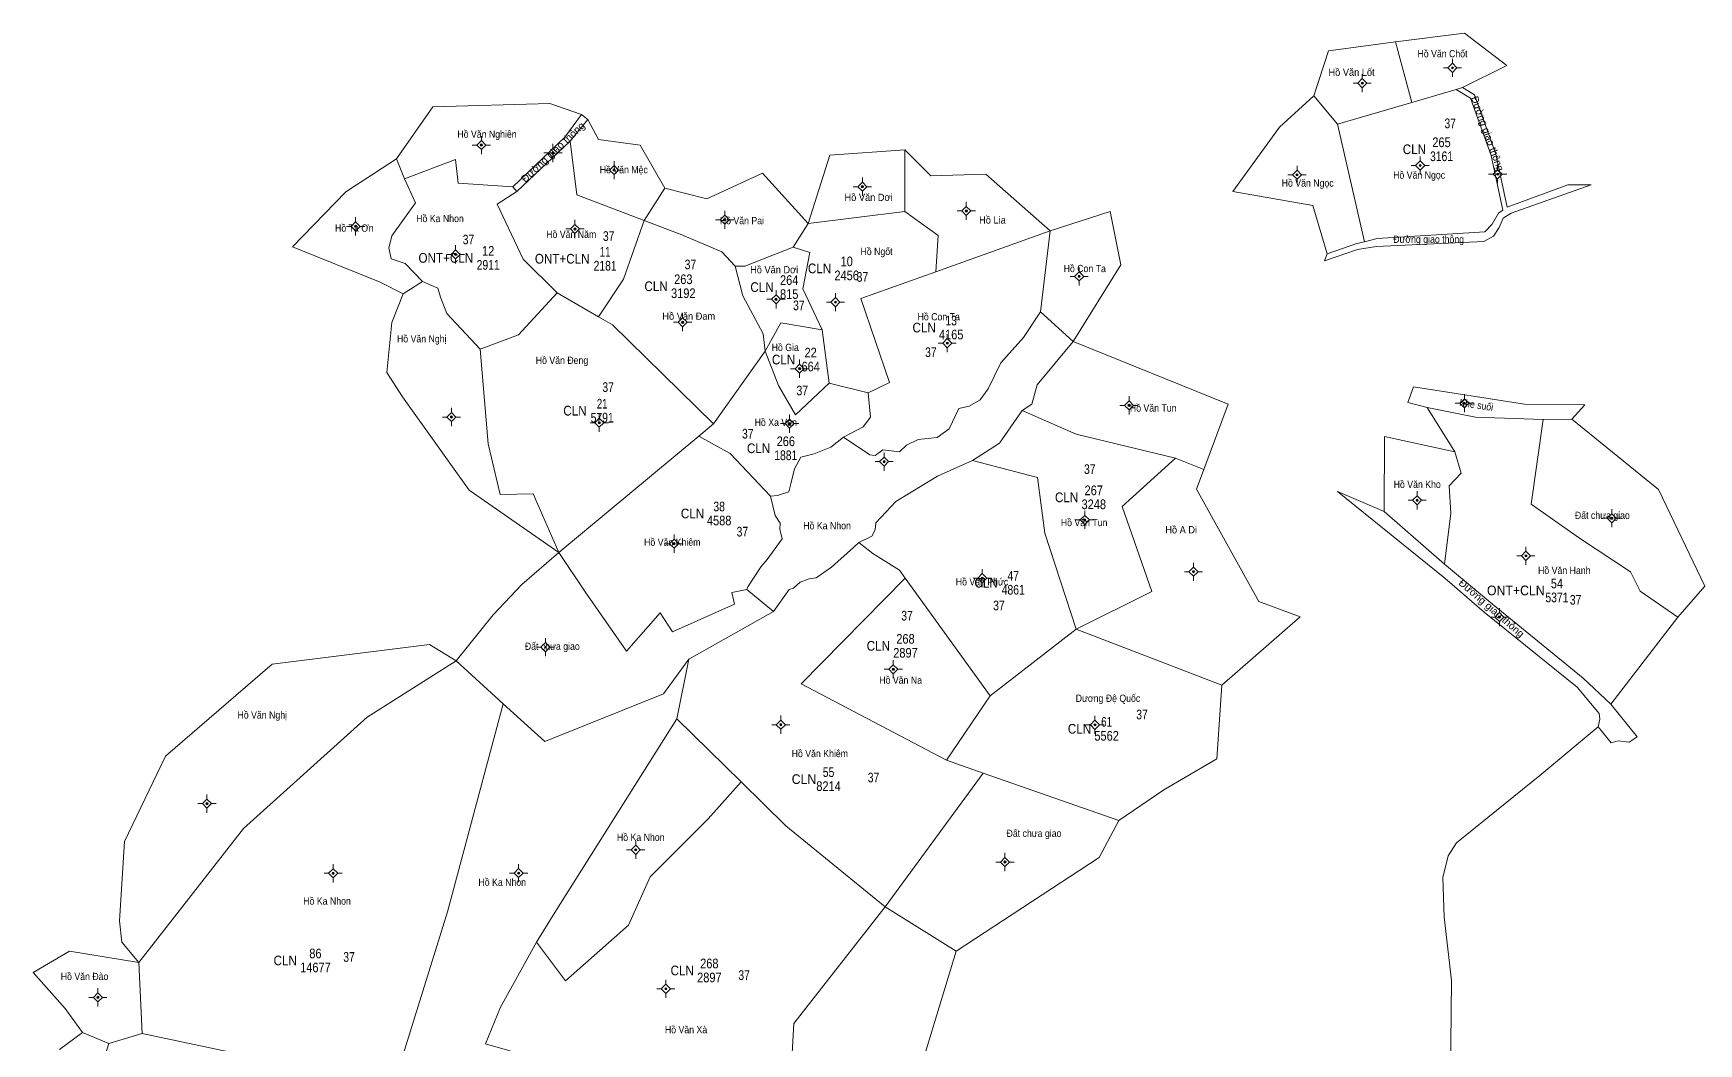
# Model space of a CAD drawing. Header units: metres. Extents: x 534872 to 536048, y 1849983 to 1851063.
# Drawn here: x 534919 to 535607, y 1850645 to 1851063 of the extents above; entities that cross this region are included whole.
import ezdxf
from ezdxf.enums import TextEntityAlignment as Align

# ---------------------------------------------------------------- set-up
doc = ezdxf.new("R2010")
doc.units = ezdxf.units.M
doc.header["$LTSCALE"] = 1.6
doc.layers.add('11', color=7, linetype='Continuous', lineweight=13)
doc.layers.add('6', color=7, linetype='Continuous', lineweight=13)
for name, color, linetype in [('2', 7, 'Continuous'), ('22', 7, 'Continuous'), ('3', 7, 'Continuous'), ('4', 7, 'Continuous'), ('5', 7, 'Continuous'), ('8', 7, 'Continuous')]:
    doc.layers.add(name, color=color, linetype=linetype)

msp = doc.modelspace()

# ---------------------------------------------------------------- hatches: boundary and pattern name
at = {"layer": '11'}
for points in [[(535505.669, 1851048.33, 1), (535504.769, 1851048.33, 1)], [(535468.399, 1851042.02, 1), (535467.499, 1851042.02, 1)], [(535104.419, 1851016.41, 1), (535103.519, 1851016.41, 1)], [(535134.009, 1851013.16, 1), (535133.109, 1851013.16, 1)], [(535159.259, 1851006.08, 1), (535158.359, 1851006.08, 1)], [(535441.439, 1851004.13, 1), (535440.539, 1851004.13, 1)], [(535492.319, 1851007.97, 1), (535491.419, 1851007.97, 1)], [(535524.349, 1851004.37, 1), (535523.449, 1851004.37, 1)], [(535261.859, 1850999.2, 1), (535260.959, 1850999.2, 1)], [(535204.949, 1850985.55, 1), (535204.049, 1850985.55, 1)], [(535304.779, 1850989.2, 1), (535303.879, 1850989.2, 1)], [(535052.459, 1850982.81, 1), (535051.559, 1850982.81, 1)], [(535143.079, 1850981.75, 1), (535142.179, 1850981.75, 1)], [(535093.749, 1850971.23, 1), (535092.849, 1850971.23, 1)], [(535351.429, 1850962.13, 1), (535350.529, 1850962.13, 1)], [(535226.179, 1850952.69, 1), (535225.279, 1850952.69, 1)], [(535250.719, 1850951.49, 1), (535249.819, 1850951.49, 1)], [(535187.569, 1850943.19, 1), (535186.669, 1850943.19, 1)], [(535296.919, 1850934.54, 1), (535296.019, 1850934.54, 1)], [(535235.899, 1850923.99, 1), (535234.999, 1850923.99, 1)], [(535372.029, 1850908.84, 1), (535371.129, 1850908.84, 1)], [(535510.609, 1850909.72, 1), (535509.709, 1850909.72, 1)], [(535092.039, 1850904.02, 1), (535091.139, 1850904.02, 1)], [(535153.149, 1850901.63, 1), (535152.249, 1850901.63, 1)], [(535231.779, 1850901.28, 1), (535230.879, 1850901.28, 1)], [(535270.829, 1850885.58, 1), (535269.929, 1850885.58, 1)], [(535491.079, 1850869.6, 1), (535490.179, 1850869.6, 1)], [(535353.769, 1850861.5, 1), (535352.869, 1850861.5, 1)], [(535571.469, 1850862.19, 1), (535570.569, 1850862.19, 1)], [(535184.049, 1850851.65, 1), (535183.149, 1850851.65, 1)], [(535536.019, 1850846.64, 1), (535535.119, 1850846.64, 1)], [(535398.689, 1850840.07, 1), (535397.789, 1850840.07, 1)], [(535311.409, 1850837.43, 1), (535310.509, 1850837.43, 1)], [(535525.059, 1850821.33, 1), (535524.159, 1850821.33, 1)], [(535130.889, 1850808.91, 1), (535129.989, 1850808.91, 1)], [(535274.629, 1850799.78, 1), (535273.729, 1850799.78, 1)], [(535228.159, 1850776.87, 1), (535227.259, 1850776.87, 1)], [(535357.939, 1850776.82, 1), (535357.039, 1850776.82, 1)], [(534991.009, 1850744.24, 1), (534990.109, 1850744.24, 1)], [(535168.199, 1850725.16, 1), (535167.299, 1850725.16, 1)], [(535043.169, 1850715.46, 1), (535042.269, 1850715.46, 1)], [(535119.819, 1850715.51, 1), (535118.919, 1850715.51, 1)], [(535320.769, 1850720.09, 1), (535319.869, 1850720.09, 1)], [(535180.629, 1850667.68, 1), (535179.729, 1850667.68, 1)], [(534945.959, 1850664.16, 1), (534945.059, 1850664.16, 1)]]:
    msp.add_hatch(color=256, dxfattribs=at).paths.add_polyline_path(points)

# ---------------------------------------------------------------- linework, layer by layer
for p, q in [((535503.34, 1851048.33), (535501.47, 1851048.33)), ((535505.22, 1851052.08), (535505.22, 1851050.2)), ((535505.22, 1851046.46), (535505.22, 1851044.58)), ((535508.97, 1851048.33), (535507.1, 1851048.33)), ((535466.07, 1851042.02), (535464.2, 1851042.02)), ((535467.95, 1851045.77), (535467.95, 1851043.9)), ((535467.95, 1851040.14), (535467.95, 1851038.27)), ((535471.7, 1851042.02), (535469.82, 1851042.02)), ((535103.97, 1851020.16), (535103.97, 1851018.28)), ((535102.1, 1851016.41), (535100.22, 1851016.41)), ((535103.97, 1851014.54), (535103.97, 1851012.66)), ((535107.72, 1851016.41), (535105.84, 1851016.41)), ((535131.69, 1851013.16), (535129.81, 1851013.16)), ((535133.56, 1851016.91), (535133.56, 1851015.04)), ((535137.31, 1851013.16), (535135.44, 1851013.16)), ((535491.87, 1851011.72), (535491.87, 1851009.84)), ((535133.56, 1851011.28), (535133.56, 1851009.41)), ((535156.94, 1851006.08), (535155.06, 1851006.08)), ((535158.81, 1851009.83), (535158.81, 1851007.96)), ((535162.56, 1851006.08), (535160.69, 1851006.08)), ((535440.99, 1851007.88), (535440.99, 1851006)), ((535490, 1851007.97), (535488.12, 1851007.97)), ((535491.87, 1851006.1), (535491.87, 1851004.22)), ((535495.62, 1851007.97), (535493.74, 1851007.97)), ((535523.9, 1851008.12), (535523.9, 1851006.24)), ((535158.81, 1851004.2), (535158.81, 1851002.33)), ((535259.54, 1850999.2), (535257.66, 1850999.2)), ((535261.41, 1851002.95), (535261.41, 1851001.08)), ((535265.16, 1850999.2), (535263.28, 1850999.2)), ((535439.12, 1851004.13), (535437.24, 1851004.13)), ((535440.99, 1851002.26), (535440.99, 1851000.38)), ((535444.74, 1851004.13), (535442.86, 1851004.13)), ((535522.02, 1851004.37), (535520.15, 1851004.37)), ((535523.9, 1851002.5), (535523.9, 1851000.62)), ((535527.65, 1851004.37), (535525.78, 1851004.37)), ((535261.41, 1850997.32), (535261.41, 1850995.45)), ((535304.33, 1850992.95), (535304.33, 1850991.08)), ((535052.01, 1850986.56), (535052.01, 1850984.68)), ((535142.63, 1850985.5), (535142.63, 1850983.62)), ((535202.62, 1850985.55), (535200.75, 1850985.55)), ((535204.5, 1850989.3), (535204.5, 1850987.42)), ((535208.25, 1850985.55), (535206.38, 1850985.55)), ((535302.45, 1850989.2), (535300.58, 1850989.2)), ((535304.33, 1850987.32), (535304.33, 1850985.45)), ((535308.08, 1850989.2), (535306.2, 1850989.2)), ((535050.14, 1850982.81), (535048.26, 1850982.81)), ((535052.01, 1850980.94), (535052.01, 1850979.06)), ((535055.76, 1850982.81), (535053.88, 1850982.81)), ((535140.76, 1850981.75), (535138.88, 1850981.75)), ((535142.63, 1850979.88), (535142.63, 1850978)), ((535146.38, 1850981.75), (535144.5, 1850981.75)), ((535204.5, 1850983.68), (535204.5, 1850981.8)), ((535091.43, 1850971.23), (535089.55, 1850971.23)), ((535093.3, 1850974.98), (535093.3, 1850973.1)), ((535097.05, 1850971.23), (535095.18, 1850971.23)), ((535093.3, 1850969.36), (535093.3, 1850967.48)), ((535350.98, 1850965.88), (535350.98, 1850964)), ((535225.73, 1850956.44), (535225.73, 1850954.56)), ((535349.1, 1850962.13), (535347.23, 1850962.13)), ((535350.98, 1850960.26), (535350.98, 1850958.38)), ((535354.73, 1850962.13), (535352.86, 1850962.13)), ((535223.86, 1850952.69), (535221.98, 1850952.69)), ((535225.73, 1850950.82), (535225.73, 1850948.94)), ((535229.48, 1850952.69), (535227.6, 1850952.69)), ((535248.4, 1850951.49), (535246.52, 1850951.49)), ((535250.27, 1850955.24), (535250.27, 1850953.36)), ((535250.27, 1850949.62), (535250.27, 1850947.74)), ((535254.02, 1850951.49), (535252.14, 1850951.49)), ((535185.24, 1850943.19), (535183.37, 1850943.19)), ((535187.12, 1850946.94), (535187.12, 1850945.06)), ((535190.87, 1850943.19), (535189, 1850943.19)), ((535187.12, 1850941.32), (535187.12, 1850939.44)), ((535296.47, 1850938.29), (535296.47, 1850936.42)), ((535294.6, 1850934.54), (535292.72, 1850934.54)), ((535296.47, 1850932.66), (535296.47, 1850930.79)), ((535300.22, 1850934.54), (535298.34, 1850934.54)), ((535233.57, 1850923.99), (535231.7, 1850923.99)), ((535235.45, 1850927.74), (535235.45, 1850925.86)), ((535235.45, 1850922.12), (535235.45, 1850920.24)), ((535239.2, 1850923.99), (535237.32, 1850923.99)), ((535369.7, 1850908.84), (535367.83, 1850908.84)), ((535371.58, 1850912.59), (535371.58, 1850910.72)), ((535375.33, 1850908.84), (535373.45, 1850908.84)), ((535508.28, 1850909.72), (535506.41, 1850909.72)), ((535510.16, 1850913.47), (535510.16, 1850911.6)), ((535513.91, 1850909.72), (535512.04, 1850909.72)), ((535089.72, 1850904.02), (535087.84, 1850904.02)), ((535091.59, 1850907.77), (535091.59, 1850905.9)), ((535091.59, 1850902.14), (535091.59, 1850900.27)), ((535095.34, 1850904.02), (535093.46, 1850904.02)), ((535150.82, 1850901.63), (535148.95, 1850901.63)), ((535152.7, 1850905.38), (535152.7, 1850903.5)), ((535156.45, 1850901.63), (535154.57, 1850901.63)), ((535231.33, 1850905.03), (535231.33, 1850903.16)), ((535371.58, 1850906.96), (535371.58, 1850905.09)), ((535510.16, 1850907.84), (535510.16, 1850905.97)), ((535152.7, 1850899.76), (535152.7, 1850897.88)), ((535229.45, 1850901.28), (535227.58, 1850901.28)), ((535231.33, 1850899.4), (535231.33, 1850897.53)), ((535235.08, 1850901.28), (535233.2, 1850901.28)), ((535270.38, 1850889.33), (535270.38, 1850887.46)), ((535268.5, 1850885.58), (535266.63, 1850885.58)), ((535270.38, 1850883.7), (535270.38, 1850881.83)), ((535274.13, 1850885.58), (535272.26, 1850885.58)), ((535488.76, 1850869.6), (535486.88, 1850869.6)), ((535490.63, 1850873.35), (535490.63, 1850871.48)), ((535490.63, 1850867.72), (535490.63, 1850865.85)), ((535494.38, 1850869.6), (535492.5, 1850869.6)), ((535351.44, 1850861.5), (535349.57, 1850861.5)), ((535353.32, 1850865.25), (535353.32, 1850863.38)), ((535357.07, 1850861.5), (535355.19, 1850861.5)), ((535569.14, 1850862.19), (535567.27, 1850862.19)), ((535571.02, 1850865.94), (535571.02, 1850864.06)), ((535571.02, 1850860.32), (535571.02, 1850858.44)), ((535574.77, 1850862.19), (535572.9, 1850862.19)), ((535183.6, 1850855.4), (535183.6, 1850853.52)), ((535353.32, 1850859.62), (535353.32, 1850857.75)), ((535181.72, 1850851.65), (535179.85, 1850851.65)), ((535183.6, 1850849.78), (535183.6, 1850847.9)), ((535187.35, 1850851.65), (535185.48, 1850851.65)), ((535533.69, 1850846.64), (535531.82, 1850846.64)), ((535535.57, 1850850.39), (535535.57, 1850848.52)), ((535539.32, 1850846.64), (535537.44, 1850846.64)), ((535310.96, 1850841.18), (535310.96, 1850839.3)), ((535396.36, 1850840.07), (535394.49, 1850840.07)), ((535398.24, 1850843.82), (535398.24, 1850841.94)), ((535401.99, 1850840.07), (535400.12, 1850840.07)), ((535535.57, 1850844.76), (535535.57, 1850842.89)), ((535309.08, 1850837.43), (535307.21, 1850837.43)), ((535310.96, 1850835.56), (535310.96, 1850833.68)), ((535314.71, 1850837.43), (535312.84, 1850837.43)), ((535398.24, 1850838.2), (535398.24, 1850836.32)), ((535522.74, 1850821.33), (535520.86, 1850821.33)), ((535524.61, 1850825.08), (535524.61, 1850823.2)), ((535524.61, 1850819.46), (535524.61, 1850817.58)), ((535528.36, 1850821.33), (535526.48, 1850821.33)), ((535130.44, 1850812.66), (535130.44, 1850810.78)), ((535128.56, 1850808.91), (535126.69, 1850808.91)), ((535130.44, 1850807.04), (535130.44, 1850805.16)), ((535134.19, 1850808.91), (535132.31, 1850808.91)), ((535272.31, 1850799.78), (535270.43, 1850799.78)), ((535274.18, 1850803.53), (535274.18, 1850801.66)), ((535277.93, 1850799.78), (535276.06, 1850799.78)), ((535274.18, 1850797.9), (535274.18, 1850796.03)), ((535227.71, 1850780.62), (535227.71, 1850778.74)), ((535357.49, 1850780.57), (535357.49, 1850778.7)), ((535225.84, 1850776.87), (535223.96, 1850776.87)), ((535227.71, 1850775), (535227.71, 1850773.12)), ((535231.46, 1850776.87), (535229.58, 1850776.87)), ((535355.62, 1850776.82), (535353.74, 1850776.82)), ((535357.49, 1850774.94), (535357.49, 1850773.07)), ((535361.24, 1850776.82), (535359.36, 1850776.82)), ((534988.69, 1850744.24), (534986.81, 1850744.24)), ((534990.56, 1850747.99), (534990.56, 1850746.12)), ((534994.31, 1850744.24), (534992.44, 1850744.24)), ((534990.56, 1850742.36), (534990.56, 1850740.49)), ((535165.88, 1850725.16), (535164, 1850725.16)), ((535167.75, 1850728.91), (535167.75, 1850727.04)), ((535167.75, 1850723.28), (535167.75, 1850721.41)), ((535171.5, 1850725.16), (535169.62, 1850725.16)), ((535320.32, 1850723.84), (535320.32, 1850721.96)), ((535042.72, 1850719.21), (535042.72, 1850717.34)), ((535119.37, 1850719.26), (535119.37, 1850717.38)), ((535318.44, 1850720.09), (535316.57, 1850720.09)), ((535320.32, 1850718.22), (535320.32, 1850716.34)), ((535324.07, 1850720.09), (535322.19, 1850720.09)), ((535040.84, 1850715.46), (535038.97, 1850715.46)), ((535042.72, 1850713.58), (535042.72, 1850711.71)), ((535046.47, 1850715.46), (535044.6, 1850715.46)), ((535117.5, 1850715.51), (535115.62, 1850715.51)), ((535119.37, 1850713.64), (535119.37, 1850711.76)), ((535123.12, 1850715.51), (535121.24, 1850715.51)), ((534945.51, 1850667.91), (534945.51, 1850666.04)), ((535178.31, 1850667.68), (535176.43, 1850667.68)), ((535180.18, 1850671.43), (535180.18, 1850669.56)), ((535183.93, 1850667.68), (535182.06, 1850667.68)), ((534943.64, 1850664.16), (534941.76, 1850664.16)), ((534945.51, 1850662.28), (534945.51, 1850660.41)), ((534949.26, 1850664.16), (534947.38, 1850664.16)), ((535180.18, 1850665.8), (535180.18, 1850663.93))]:
    msp.add_line(p, q, dxfattribs=at)
for points in [[(535505.22, 1851050.2), (535503.34, 1851048.33), (535505.22, 1851046.46), (535507.1, 1851048.33)], [(535467.95, 1851043.9), (535466.07, 1851042.02), (535467.95, 1851040.14), (535469.82, 1851042.02)], [(535103.97, 1851018.28), (535102.1, 1851016.41), (535103.97, 1851014.54), (535105.84, 1851016.41)], [(535133.56, 1851015.04), (535131.69, 1851013.16), (535133.56, 1851011.28), (535135.44, 1851013.16)], [(535158.81, 1851007.96), (535156.94, 1851006.08), (535158.81, 1851004.2), (535160.69, 1851006.08)], [(535440.99, 1851006), (535439.12, 1851004.13), (535440.99, 1851002.26), (535442.86, 1851004.13)], [(535491.87, 1851009.84), (535490, 1851007.97), (535491.87, 1851006.1), (535493.74, 1851007.97)], [(535523.9, 1851006.24), (535522.02, 1851004.37), (535523.9, 1851002.5), (535525.78, 1851004.37)], [(535261.41, 1851001.08), (535259.54, 1850999.2), (535261.41, 1850997.32), (535263.28, 1850999.2)], [(535304.33, 1850991.08), (535302.45, 1850989.2), (535304.33, 1850987.32), (535306.2, 1850989.2)], [(535052.01, 1850984.68), (535050.14, 1850982.81), (535052.01, 1850980.94), (535053.88, 1850982.81)], [(535204.5, 1850987.42), (535202.62, 1850985.55), (535204.5, 1850983.68), (535206.38, 1850985.55)], [(535142.63, 1850983.62), (535140.76, 1850981.75), (535142.63, 1850979.88), (535144.5, 1850981.75)], [(535093.3, 1850973.1), (535091.43, 1850971.23), (535093.3, 1850969.36), (535095.18, 1850971.23)], [(535350.98, 1850964), (535349.1, 1850962.13), (535350.98, 1850960.26), (535352.86, 1850962.13)], [(535225.73, 1850954.56), (535223.86, 1850952.69), (535225.73, 1850950.82), (535227.6, 1850952.69)], [(535250.27, 1850953.36), (535248.4, 1850951.49), (535250.27, 1850949.62), (535252.14, 1850951.49)], [(535187.12, 1850945.06), (535185.24, 1850943.19), (535187.12, 1850941.32), (535189, 1850943.19)], [(535296.47, 1850936.42), (535294.6, 1850934.54), (535296.47, 1850932.66), (535298.34, 1850934.54)], [(535235.45, 1850925.86), (535233.57, 1850923.99), (535235.45, 1850922.12), (535237.32, 1850923.99)], [(535371.58, 1850910.72), (535369.7, 1850908.84), (535371.58, 1850906.96), (535373.45, 1850908.84)], [(535510.16, 1850911.6), (535508.28, 1850909.72), (535510.16, 1850907.84), (535512.04, 1850909.72)], [(535091.59, 1850905.9), (535089.72, 1850904.02), (535091.59, 1850902.14), (535093.46, 1850904.02)], [(535152.7, 1850903.5), (535150.82, 1850901.63), (535152.7, 1850899.76), (535154.57, 1850901.63)], [(535231.33, 1850903.16), (535229.45, 1850901.28), (535231.33, 1850899.4), (535233.2, 1850901.28)], [(535270.38, 1850887.46), (535268.5, 1850885.58), (535270.38, 1850883.7), (535272.26, 1850885.58)], [(535490.63, 1850871.48), (535488.76, 1850869.6), (535490.63, 1850867.72), (535492.5, 1850869.6)], [(535353.32, 1850863.38), (535351.44, 1850861.5), (535353.32, 1850859.62), (535355.19, 1850861.5)], [(535571.02, 1850864.06), (535569.14, 1850862.19), (535571.02, 1850860.32), (535572.9, 1850862.19)], [(535183.6, 1850853.52), (535181.72, 1850851.65), (535183.6, 1850849.78), (535185.48, 1850851.65)], [(535535.57, 1850848.52), (535533.69, 1850846.64), (535535.57, 1850844.76), (535537.44, 1850846.64)], [(535398.24, 1850841.94), (535396.36, 1850840.07), (535398.24, 1850838.2), (535400.12, 1850840.07)], [(535310.96, 1850839.3), (535309.08, 1850837.43), (535310.96, 1850835.56), (535312.84, 1850837.43)], [(535524.61, 1850823.2), (535522.74, 1850821.33), (535524.61, 1850819.46), (535526.48, 1850821.33)], [(535130.44, 1850810.78), (535128.56, 1850808.91), (535130.44, 1850807.04), (535132.31, 1850808.91)], [(535274.18, 1850801.66), (535272.31, 1850799.78), (535274.18, 1850797.9), (535276.06, 1850799.78)], [(535227.71, 1850778.74), (535225.84, 1850776.87), (535227.71, 1850775), (535229.58, 1850776.87)], [(535357.49, 1850778.7), (535355.62, 1850776.82), (535357.49, 1850774.94), (535359.36, 1850776.82)], [(534990.56, 1850746.12), (534988.69, 1850744.24), (534990.56, 1850742.36), (534992.44, 1850744.24)], [(535167.75, 1850727.04), (535165.88, 1850725.16), (535167.75, 1850723.28), (535169.62, 1850725.16)], [(535042.72, 1850717.34), (535040.84, 1850715.46), (535042.72, 1850713.58), (535044.6, 1850715.46)], [(535119.37, 1850717.38), (535117.5, 1850715.51), (535119.37, 1850713.64), (535121.24, 1850715.51)], [(535320.32, 1850721.96), (535318.44, 1850720.09), (535320.32, 1850718.22), (535322.19, 1850720.09)], [(535180.18, 1850669.56), (535178.31, 1850667.68), (535180.18, 1850665.8), (535182.06, 1850667.68)], [(534945.51, 1850666.04), (534943.64, 1850664.16), (534945.51, 1850662.28), (534947.38, 1850664.16)]]:
    msp.add_lwpolyline(points, close=True, dxfattribs=at)
for centre in [(535505.219, 1851048.33), (535467.949, 1851042.02), (535103.969, 1851016.41), (535133.559, 1851013.16), (535158.809, 1851006.08), (535440.989, 1851004.13), (535491.869, 1851007.97), (535523.899, 1851004.37), (535261.409, 1850999.2), (535204.499, 1850985.55), (535304.329, 1850989.2), (535052.009, 1850982.81), (535142.629, 1850981.75), (535093.299, 1850971.23), (535350.979, 1850962.13), (535225.729, 1850952.69), (535250.269, 1850951.49), (535187.119, 1850943.19), (535296.469, 1850934.54), (535235.449, 1850923.99), (535371.579, 1850908.84), (535510.159, 1850909.72), (535091.589, 1850904.02), (535152.699, 1850901.63), (535231.329, 1850901.28), (535270.379, 1850885.58), (535490.629, 1850869.6), (535353.319, 1850861.5), (535571.019, 1850862.19), (535183.599, 1850851.65), (535535.569, 1850846.64), (535398.239, 1850840.07), (535310.959, 1850837.43), (535524.609, 1850821.33), (535130.439, 1850808.91), (535274.179, 1850799.78), (535227.709, 1850776.87), (535357.489, 1850776.82), (534990.559, 1850744.24), (535167.749, 1850725.16), (535042.719, 1850715.46), (535119.369, 1850715.51), (535320.319, 1850720.09), (535180.179, 1850667.68), (534945.509, 1850664.16)]:
    msp.add_circle(centre, 0.45, dxfattribs=at)
at = {"layer": '6'}
for p, q in [((535481.69, 1851059.06), (535488.41, 1851034.05)), ((535514.37, 1851037.14), (535509.32, 1851040.22)), ((535145.27, 1851029.04), (535132.32, 1851033.64)), ((535523.19, 1851012.59), (535514.37, 1851037.14)), ((535140.64, 1851018.02), (535147.9, 1851026.94)), ((535145.27, 1851029.04), (535147.9, 1851026.94)), ((535147.9, 1851026.94), (535152.31, 1851018.68)), ((535118.56, 1850997.28), (535140.64, 1851018.02)), ((535527.81, 1850990.73), (535523.19, 1851012.59)), ((535072.22, 1851002.43), (535068.89, 1851010.69)), ((535072.22, 1851002.43), (535076.81, 1850992.48)), ((535117.03, 1850999.19), (535094.32, 1851000.7)), ((535118.56, 1850997.28), (535117.03, 1850999.19)), ((535179.79, 1850998.66), (535171.21, 1850985.23)), ((535339.05, 1850980.92), (535312.39, 1851004.43)), ((535552.96, 1851000), (535527.81, 1850990.73)), ((535562.57, 1851000), (535529.47, 1850988.32)), ((535552.96, 1851000), (535562.57, 1851000)), ((535339.05, 1850980.92), (535363.81, 1850988.98)), ((535339.05, 1850980.92), (535291.73, 1850963.99)), ((535335.01, 1850947.51), (535339.05, 1850980.92)), ((535062.2, 1850959.75), (535025.96, 1850974.32)), ((535452.34, 1850968.52), (535465.95, 1850973.28)), ((535453.52, 1850971.43), (535452.34, 1850968.52)), ((535135.27, 1850955.3), (535121.23, 1850969.27)), ((535062.2, 1850959.75), (535071.64, 1850954.93)), ((535071.64, 1850954.93), (535079.63, 1850960.08)), ((535079.63, 1850960.08), (535086.02, 1850957.25)), ((535071.64, 1850954.93), (535066.95, 1850943.14)), ((535135.27, 1850955.3), (535152.39, 1850945.48)), ((535089.68, 1850946.86), (535103.49, 1850932.04)), ((535335.01, 1850947.51), (535328.02, 1850936.95)), ((535221.18, 1850931.19), (535220.47, 1850938.45)), ((535328.02, 1850936.95), (535318.65, 1850926.36)), ((535103.49, 1850932.04), (535106.73, 1850892.99)), ((535199.88, 1850901.16), (535221.18, 1850931.19)), ((535412.59, 1850909.37), (535348.45, 1850935.29)), ((535313.41, 1850915.67), (535318.65, 1850926.36)), ((535247.73, 1850917.99), (535233.73, 1850904.99)), ((535263.73, 1850913.99), (535264.73, 1850903.99)), ((535559.89, 1850909.03), (535535.02, 1850909.29)), ((535559.89, 1850909.03), (535554.5, 1850903.14)), ((535327.42, 1850906.67), (535318.12, 1850893.17)), ((535506.17, 1850889.7), (535494.73, 1850907.99)), ((535542.73, 1850902.99), (535554.5, 1850903.14)), ((535253.53, 1850895.67), (535248.34, 1850891.62)), ((535253.53, 1850895.67), (535264.49, 1850888.45)), ((535297.27, 1850899.19), (535292.35, 1850895.58)), ((535241.54, 1850888.84), (535248.34, 1850891.62)), ((535264.49, 1850888.45), (535266.64, 1850888.16)), ((535279.64, 1850892.44), (535276.7, 1850889.68)), ((535318.12, 1850893.17), (535306.94, 1850886.1)), ((535508.89, 1850880.85), (535506.17, 1850889.7)), ((535231.82, 1850876.45), (535233.34, 1850882.59)), ((535306.94, 1850886.1), (535292.42, 1850879.59)), ((535390.73, 1850886.99), (535402.5, 1850882.4)), ((535503.86, 1850875.58), (535508.89, 1850880.85)), ((535135.96, 1850847.97), (535125.36, 1850872.33)), ((535223.37, 1850871.37), (535226.39, 1850871.64)), ((535477, 1850865.04), (535501.97, 1850843.22)), ((535228.31, 1850853.66), (535222, 1850845.11)), ((535259.97, 1850852.1), (535265.33, 1850854.78)), ((535349.75, 1850816.34), (535336.73, 1850855.99)), ((535135.96, 1850847.97), (535146.8, 1850831.74)), ((535257.78, 1850850.16), (535248.68, 1850841.94)), ((535257.78, 1850850.16), (535259.97, 1850852.1)), ((535242.29, 1850837.52), (535248.68, 1850841.94)), ((535279.12, 1850837.43), (535276.73, 1850840.75)), ((535501.97, 1850843.22), (535521.74, 1850826.69)), ((535213.7, 1850832.76), (535207.39, 1850831.47)), ((535213.7, 1850832.76), (535214.12, 1850833.82)), ((535213.7, 1850832.76), (535224.69, 1850823.66)), ((535242.29, 1850837.52), (535239.42, 1850837.2)), ((535314.22, 1850788.77), (535279.12, 1850837.43)), ((535598.31, 1850821.24), (535609.46, 1850834.15)), ((535349.75, 1850816.34), (535380.98, 1850831.96)), ((535093.5, 1850803.21), (535108.88, 1850822.23)), ((535182.96, 1850815.26), (535177.79, 1850823.11)), ((535409.98, 1850793.15), (535442.34, 1850821.42)), ((535570.64, 1850785.3), (535598.31, 1850821.24)), ((535349.75, 1850816.34), (535409.98, 1850793.15)), ((535093.5, 1850803.21), (535082.53, 1850809.94)), ((535093.5, 1850803.21), (535056.73, 1850779.99)), ((535409.98, 1850793.15), (535407.89, 1850762.81)), ((535570.64, 1850785.3), (535581.59, 1850771.86)), ((535211.25, 1850753.31), (535184.76, 1850779.33)), ((535565.45, 1850776.04), (535566.12, 1850779.09)), ((535565.45, 1850776.04), (535570.74, 1850769.36)), ((535270.85, 1850701.65), (535311.36, 1850756.85)), ((535300.18, 1850683.33), (535270.85, 1850701.65)), ((534962.38, 1850678.55), (534933.73, 1850683.27)), ((534939.11, 1850649.65), (534929.66, 1850642.6)), ((534925.58, 1850569.92), (534950.04, 1850645.05))]:
    msp.add_line(p, q, dxfattribs=at)
for points in [[(535447.97, 1851036.83), (535453.96, 1851055.4), (535481.69, 1851059.06), (535510.16, 1851062.61)], [(535509.32, 1851040.22), (535527.76, 1851049.25), (535510.16, 1851062.61)], [(535457.73, 1851024.99), (535488.41, 1851034.05), (535506.72, 1851039.45), (535509.32, 1851040.22)], [(535526.02, 1850989.52), (535521.25, 1851012.07), (535512.73, 1851035.8), (535506.72, 1851039.45)], [(535068.89, 1851010.69), (535083.88, 1851032.28), (535132.32, 1851033.64)], [(535453.52, 1850971.43), (535447.49, 1850991.44), (535414.41, 1850997.17), (535433.81, 1851023.79), (535447.97, 1851036.83)], [(535468.85, 1850976.49), (535457.73, 1851024.99), (535447.97, 1851036.83)], [(535117.03, 1850999.19), (535138.48, 1851019.66), (535145.27, 1851029.04)], [(535179.79, 1850998.66), (535169.61, 1851016.31), (535152.31, 1851018.68)], [(535171.21, 1850985.23), (535143.38, 1850995.86), (535140.64, 1851018.02)], [(535279, 1851014.41), (535247.95, 1851012.23), (535239, 1850984), (535220.14, 1851004.77)], [(535239, 1850984), (535279, 1850989), (535279, 1851014.41)], [(535279, 1851014.41), (535289.67, 1851003.75), (535312.39, 1851004.43)], [(535068.89, 1851010.69), (535047.98, 1850997.03), (535025.96, 1850974.32)], [(535072.22, 1851002.43), (535093.27, 1851010.42), (535094.32, 1851000.7)], [(535179.79, 1850998.66), (535197.08, 1850994.25), (535220.14, 1851004.77)], [(535079.63, 1850960.08), (535072.48, 1850967.44), (535066.74, 1850969.41), (535065.67, 1850973.93), (535066.77, 1850978.27), (535067.03, 1850978.91), (535076.81, 1850992.48)], [(535118.56, 1850997.28), (535110.43, 1850991.95), (535121.23, 1850969.27)], [(535171.21, 1850985.23), (535162.73, 1850960.99), (535152.39, 1850945.48)], [(535171.21, 1850985.23), (535186.75, 1850979.29), (535203.27, 1850972.23)], [(535239, 1850984), (535232.75, 1850974.19), (535212.85, 1850966.41)], [(535279, 1850989), (535292.73, 1850978.99), (535291.73, 1850963.99), (535260.73, 1850952.99)], [(535348.45, 1850935.29), (535368.19, 1850966.93), (535363.81, 1850988.98)], [(535526.02, 1850989.52), (535524.23, 1850988.31), (535521.68, 1850983.72), (535518.57, 1850980.6), (535474.16, 1850977.77)], [(535518.14, 1850976.58), (535522.23, 1850978.76), (535524.48, 1850982.38), (535526.15, 1850986.16), (535529.47, 1850988.32)], [(535453.52, 1850971.43), (535465.68, 1850975.72), (535468.85, 1850976.49), (535474.16, 1850977.77)], [(535212.85, 1850966.41), (535208.89, 1850966.34), (535203.27, 1850972.23)], [(535244.73, 1850939.99), (535236.73, 1850956.99), (535239.73, 1850971.99), (535232.75, 1850974.19)], [(535518.14, 1850976.58), (535473.78, 1850974.47), (535465.95, 1850973.28)], [(535208.89, 1850966.34), (535211.96, 1850954.07), (535220.47, 1850938.45)], [(535089.68, 1850946.86), (535087.02, 1850953.49), (535086.02, 1850957.25)], [(535135.27, 1850955.3), (535119.34, 1850937.95), (535103.49, 1850932.04)], [(535263.73, 1850913.99), (535272.64, 1850918.25), (535260.73, 1850952.99)], [(535135.96, 1850847.97), (535098.95, 1850873.82), (535071.38, 1850912.43), (535064.91, 1850922.47), (535066.95, 1850943.14)], [(535152.39, 1850945.48), (535158.16, 1850942.17), (535199.88, 1850901.16)], [(535244.73, 1850939.99), (535227.73, 1850942.99), (535221.18, 1850931.19)], [(535335.01, 1850947.51), (535348.45, 1850935.29), (535333.6, 1850917.27)], [(535244.73, 1850939.99), (535247.73, 1850917.99), (535263.73, 1850913.99)], [(535221.18, 1850931.19), (535226.73, 1850916.99), (535233.73, 1850904.99)], [(535313.41, 1850915.67), (535310.03, 1850911.08), (535305.48, 1850908.49)], [(535327.42, 1850906.67), (535331.44, 1850909.27), (535333.6, 1850917.27)], [(535494.73, 1850907.99), (535486.82, 1850910.06), (535489.13, 1850916.46), (535535.02, 1850909.29)], [(535305.48, 1850908.49), (535301.24, 1850907.5), (535297.27, 1850899.19)], [(535412.59, 1850909.37), (535402.5, 1850882.4), (535399.43, 1850874.2)], [(535253.53, 1850895.67), (535261.73, 1850899.99), (535264.73, 1850903.99)], [(535327.42, 1850906.67), (535349.73, 1850896.99), (535390.73, 1850886.99), (535368.73, 1850866.99), (535380.98, 1850831.96)], [(535494.73, 1850907.99), (535514.73, 1850903.99), (535542.73, 1850902.99), (535537.73, 1850867.99)], [(535554.5, 1850903.14), (535590.37, 1850874.04), (535609.46, 1850834.15)], [(535135.96, 1850847.97), (535193.76, 1850896.07), (535199.88, 1850901.16)], [(535193.76, 1850896.07), (535206.73, 1850888.99), (535223.37, 1850871.37)], [(535279.64, 1850892.44), (535284.5, 1850894.72), (535292.35, 1850895.58)], [(535506.17, 1850889.7), (535477.14, 1850895.99), (535477, 1850865.04)], [(535125.36, 1850872.33), (535111.73, 1850871.99), (535106.73, 1850892.99)], [(535241.54, 1850888.84), (535235.99, 1850887.41), (535233.34, 1850882.59)], [(535266.64, 1850888.16), (535269.86, 1850890.42), (535276.7, 1850889.68)], [(535306.94, 1850886.1), (535333.73, 1850878.99), (535336.73, 1850855.99)], [(535231.82, 1850876.45), (535230.94, 1850873.1), (535226.39, 1850871.64)], [(535292.42, 1850879.59), (535275.2, 1850869.08), (535267.01, 1850860.23)], [(535442.34, 1850821.42), (535425.17, 1850827.76), (535399.43, 1850874.2)], [(535501.97, 1850843.22), (535504.6, 1850864.28), (535503.86, 1850875.58)], [(535223.37, 1850871.37), (535225.32, 1850863.29), (535227.46, 1850860.09)], [(535477, 1850865.04), (535457.72, 1850873.3), (535502.08, 1850837.44)], [(535598.31, 1850821.24), (535582.73, 1850831.99), (535578.73, 1850839.99), (535557.73, 1850853.99), (535537.73, 1850867.99)], [(535228.31, 1850853.66), (535227.34, 1850857.72), (535227.46, 1850860.09)], [(535267.01, 1850860.23), (535266.62, 1850857.42), (535265.33, 1850854.78)], [(535135.96, 1850847.97), (535120.74, 1850834.77), (535108.88, 1850822.23)], [(535259.97, 1850852.1), (535265.74, 1850847.67), (535276.73, 1850840.75)], [(535222, 1850845.11), (535219.56, 1850842.18), (535214.12, 1850833.82)], [(535224.69, 1850823.66), (535231.12, 1850832.75), (535232.89, 1850833.31)], [(535232.89, 1850833.31), (535235.65, 1850835.81), (535239.42, 1850837.2)], [(535296.2, 1850762.14), (535236.14, 1850793.72), (535279.12, 1850837.43)], [(535502.08, 1850837.44), (535518.31, 1850823.43), (535556.69, 1850792.33), (535565.88, 1850781.45), (535566.12, 1850779.09)], [(535146.8, 1850831.74), (535163.96, 1850807.23), (535177.79, 1850823.11)], [(535182.96, 1850815.26), (535208.53, 1850826.65), (535207.39, 1850831.47)], [(535570.64, 1850785.3), (535559.22, 1850796.16), (535521.74, 1850826.69)], [(535184.76, 1850779.33), (535189.73, 1850803.99), (535224.69, 1850823.66)], [(535296.2, 1850762.14), (535314.22, 1850788.77), (535349.75, 1850816.34)], [(534962.38, 1850678.55), (534955.41, 1850687), (534954.39, 1850695.81), (534956.51, 1850728.6), (534973.45, 1850763.85), (535017.49, 1850801.81), (535082.53, 1850809.94)], [(535093.5, 1850803.21), (535112.96, 1850785.51), (535130.17, 1850769.86)], [(535189.73, 1850803.99), (535179.17, 1850789.59), (535130.17, 1850769.86)], [(534963.83, 1850649.22), (535049.73, 1850630.99), (535067.65, 1850627.72), (535089.92, 1850699.47), (535112.96, 1850785.51)], [(534962.38, 1850678.55), (535005.73, 1850733.99), (535056.73, 1850779.99)], [(535126.73, 1850686.99), (535134.28, 1850699.26), (535184.76, 1850779.33)], [(535565.45, 1850776.04), (535541.3, 1850755.87), (535519.89, 1850738.46)], [(535581.59, 1850771.86), (535578.2, 1850769.68), (535573.73, 1850770.24), (535570.74, 1850769.36)], [(535367.38, 1850737.31), (535311.36, 1850756.85), (535296.2, 1850762.14)], [(535367.38, 1850737.31), (535385.91, 1850749.97), (535407.89, 1850762.81)], [(535230.26, 1850604.14), (535233.13, 1850653.37), (535270.85, 1850701.65), (535229.78, 1850735.1), (535211.25, 1850753.31), (535197.73, 1850737.99)], [(535126.73, 1850686.99), (535138.73, 1850670.99), (535164.73, 1850693.99), (535173.73, 1850713.99), (535197.73, 1850737.99)], [(535367.38, 1850737.31), (535359.21, 1850722.02), (535300.18, 1850683.33)], [(535519.89, 1850738.46), (535506.92, 1850727.97), (535503.4, 1850722.65), (535501.19, 1850713.75), (535501.79, 1850697.27), (535504.84, 1850671.09), (535504.42, 1850631.89), (535500.91, 1850607.4), (535499.28, 1850600.26), (535494.42, 1850587.07), (535485.34, 1850569.02), (535473.15, 1850545.43)], [(534939.11, 1850649.65), (534932.03, 1850659.55), (534918.82, 1850674.46), (534933.73, 1850683.27)], [(535126.73, 1850686.99), (535111.84, 1850660.06), (535105.73, 1850644.99), (535136.73, 1850635.99), (535145.94, 1850617.04)], [(535300.18, 1850683.33), (535281.87, 1850622.91), (535264.9, 1850588.97)], [(534962.38, 1850678.55), (534963.83, 1850649.22), (534950.04, 1850645.05), (534939.11, 1850649.65)]]:
    msp.add_lwpolyline(points, dxfattribs=at)

# ---------------------------------------------------------------- texts
at = {"layer": '2'}
for s, width, p in [('Hồ Văn Chốt', 0.9, (535501.105, 1851052.68)), ('Hồ Văn Lốt', 0.95, (535463.53, 1851045.01)), ('Hồ Văn Nghiên', 0.9, (535106.29, 1851019.43)), ('Hồ Văn Mệc', 0.9, (535162.815, 1851004.74)), ('Hồ Văn Ngọc', 0.9, (535491.445, 1851002.53)), ('Hồ Văn Ngọc', 0.9, (535445.395, 1850999.24)), ('Hồ Văn Dơi', 0.95, (535263.96, 1850993.31)), ('Hồ Ta Ơn', 0.9, (535051.465, 1850980.62)), ('Hồ Ka Nhon', 0.9, (535086.87, 1850984.57)), ('Hồ Văn Pai', 0.9, (535211.63, 1850983.7)), ('Hồ Lia', 0.95, (535315.14, 1850983.96)), ('Hồ Văn Năm', 0.9, (535141.085, 1850978.03)), ('Hồ Ngốt', 0.9, (535267.245, 1850970.95)), ('Hồ Văn Dơi', 0.95, (535224.95, 1850963.42)), ('Hồ Con Ta', 0.9, (535353.295, 1850963.9)), ('Hồ Văn Đam', 0.95, (535189.665, 1850944.21)), ('Hồ Con Ta', 0.9, (535292.945, 1850943.96)), ('Hồ Văn Nghị', 0.9, (535079.325, 1850934.85)), ('Hồ Văn Đeng', 0.9, (535137.28, 1850925.96)), ('Hồ Gia', 0.9, (535229.525, 1850931.3)), ('Hồ Văn Tun', 0.9, (535381.57, 1850906.26)), ('Hồ Xa Ven', 0.9, (535225.615, 1850900.33)), ('Hồ Văn Kho', 0.9, (535490.665, 1850874.68)), ('Hồ Ka Nhon', 0.9, (535246.81, 1850857.62)), ('Hồ Văn Tun', 0.9, (535353.03, 1850858.92)), ('Đất chưa giao', 0.9, (535567.17, 1850861.89)), ('Hồ Văn Khiêm', 0.9, (535182.85, 1850850.79)), ('Hồ A Di ', 0.95, (535393.665, 1850855.92)), ('Hồ Văn Hanh', 0.9, (535551.43, 1850839.13)), ('Hồ Văn Phức', 0.9, (535310.835, 1850834.41)), ('Đất chưa giao', 0.9, (535133.28, 1850807.78)), ('Hồ Văn Na', 0.9, (535277.205, 1850793.78)), ('Dương Đệ Quốc', 0.9, (535362.895, 1850786.29)), ('Hồ Văn Nghị ', 0.9, (535013.93, 1850779.39)), ('Hồ Văn Khiêm', 0.9, (535243.82, 1850763.46)), ('Hồ Ka Nhon', 0.9, (535169.81, 1850728.83)), ('Đất chưa giao', 0.9, (535332.31, 1850730.47)), ('Hồ Ka Nhon', 0.9, (535112.59, 1850710.26)), ('Hồ Ka Nhon', 0.9, (535040.19, 1850702.49)), ('Hồ Văn Đào ', 0.9, (534940.505, 1850671.31)), ('Hồ Văn Xà', 0.9, (535188.54, 1850649.32))]:
    msp.add_text(s, height=3, dxfattribs=dict(at, width=width)).set_placement(p, align=Align.CENTER)
at = {"layer": '22', "width": 0.9}
msp.add_text('Khe suối', height=3, rotation=351.12, dxfattribs=at).set_placement((535514.878, 1850907.576), align=Align.CENTER)
at = {"layer": '3'}
for s, width, p in [('CLN ', 0.9, (535495.66, 1851012.68)), ('ONT+CLN ', 0.9, (535101.92, 1850967.79)), ('ONT+CLN ', 0.9, (535150.01, 1850967.44)), ('CLN ', 0.9, (535249.86, 1850963.45)), ('CLN ', 0.9, (535182.31, 1850956.07)), ('CLN ', 0.9, (535226.08, 1850955.72)), ('CLN ', 0.9, (535293.08, 1850939)), ('CLN ', 0.9, (535234.98, 1850925.76)), ('CLN ', 0.9, (535148.8, 1850904.64)), ('CLN ', 0.9, (535224.67, 1850889.1)), ('CLN ', 0.9, (535351.95, 1850868.83)), ('CLN ', 0.9, (535197.36, 1850862.15)), ('CLN ', 0.9, (535318.66, 1850833.53)), ('ONT+CLN', 0.95, (535543.34, 1850830.35)), ('CLN ', 0.9, (535274.15, 1850807.46)), ('CLN ', 0.9, (535357.26, 1850773.16)), ('CLN', 0.95, (535242.36, 1850752.36)), ('CLN ', 0.9, (535029.08, 1850677.42)), ('CLN ', 0.9, (535193.11, 1850673.29))]:
    msp.add_text(s, height=4, dxfattribs=dict(at, width=width)).set_placement(p, align=Align.RIGHT)
at = {"layer": '4'}
for s, width, p in [('265', 0.85, (535500.705, 1851015.57)), ('12', 0.85, (535106.775, 1850970.68)), ('11', 0.75, (535155.1, 1850970.33)), ('10', 0.85, (535254.925, 1850966.34)), ('263', 0.85, (535187.405, 1850958.96)), ('264', 0.85, (535231.165, 1850958.61)), ('13', 0.8, (535298.085, 1850941.89)), ('22', 0.85, (535240.025, 1850928.65)), ('21', 0.75, (535153.89, 1850907.53)), ('266', 0.85, (535229.765, 1850891.99)), ('267', 0.85, (535357, 1850871.72)), ('38', 0.8, (535202.22, 1850865.04)), ('47', 0.8, (535323.74, 1850836.42)), ('54', 0.85, (535548.395, 1850833.24)), ('268', 0.85, (535279.2, 1850810.35)), ('61', 0.75, (535362.32, 1850776.05)), ('55', 0.8, (535247.425, 1850755.25)), ('86', 0.85, (535035.395, 1850680.31)), ('268', 0.85, (535198.16, 1850676.18))]:
    msp.add_text(s, height=4, dxfattribs=dict(at, width=width)).set_placement(p, align=Align.CENTER)
at = {"layer": '5'}
for s, width, p in [('3161', 0.8, (535500.715, 1851009.79)), ('2911', 0.8, (535106.775, 1850964.9)), ('2181', 0.8, (535155.095, 1850964.55)), ('2456', 0.85, (535254.91, 1850960.56)), ('3192', 0.85, (535187.4, 1850953.18)), ('815', 0.85, (535231.165, 1850952.83)), ('4165', 0.85, (535298.1, 1850936.11)), ('664', 0.85, (535240.035, 1850922.87)), ('5791', 0.8, (535153.885, 1850901.75)), ('1881', 0.8, (535229.755, 1850886.21)), ('3248', 0.85, (535357.015, 1850865.94)), ('4588', 0.85, (535202.225, 1850859.26)), ('4861', 0.8, (535323.735, 1850830.64)), ('5371', 0.8, (535548.395, 1850827.46)), ('2897', 0.85, (535279.215, 1850804.57)), ('5562', 0.85, (535362.32, 1850770.27)), ('8214', 0.85, (535247.41, 1850749.47)), ('14677', 0.85, (535035.395, 1850674.53)), ('2897', 0.85, (535198.175, 1850670.4))]:
    msp.add_text(s, height=4, dxfattribs=dict(at, width=width)).set_placement(p, align=Align.CENTER)
at = {"layer": '8'}
msp.add_text('Đường giao thông', height=3, rotation=289.762, dxfattribs=at).set_placement((535518.332, 1851020.672), align=Align.CENTER)
at = {"layer": '8', "width": 1.05}
for rotation, p in [(43.208, (535134.543, 1851012.401)), (319.199, (535520.41, 1850823.873))]:
    msp.add_text('Đường giao thông', height=3, rotation=rotation, dxfattribs=at).set_placement(p, align=Align.CENTER)
at = {"layer": '8'}
for s, height, width, p in [('37', 4, 0.8, (535504.29, 1851023.39)), ('37', 4, 0.8, (535098.64, 1850975.4)), ('37', 4, 0.8, (535156.57, 1850976.81)), ('Đường giao thông', 3, 0.9, (535495.375, 1850976.01)), ('37', 4, 0.8, (535190.35, 1850965.08)), ('37', 4, 0.8, (535261.42, 1850959.91)), ('37', 4, 0.8, (535235.15, 1850948.17)), ('37', 4, 0.8, (535289.69, 1850928.81)), ('37', 4, 0.8, (535156.34, 1850914.38)), ('37', 4, 0.8, (535236.56, 1850912.97)), ('37', 4, 0.8, (535214.04, 1850895.13)), ('37', 4, 0.8, (535355.36, 1850880.46)), ('37', 4, 0.8, (535211.82, 1850854.65)), ('37', 4, 0.8, (535317.83, 1850824.14)), ('37', 4, 0.8, (535556.12, 1850826.48)), ('37', 4, 0.8, (535279.84, 1850819.91)), ('37', 4, 0.8, (535376.94, 1850779.08)), ('37', 4, 0.8, (535266, 1850753.04)), ('37', 4, 0.8, (535049.28, 1850678.87)), ('37', 4, 0.8, (535212.52, 1850671.36))]:
    msp.add_text(s, height=height, dxfattribs=dict(at, width=width)).set_placement(p, align=Align.CENTER)

doc.saveas('drawing.dxf')
